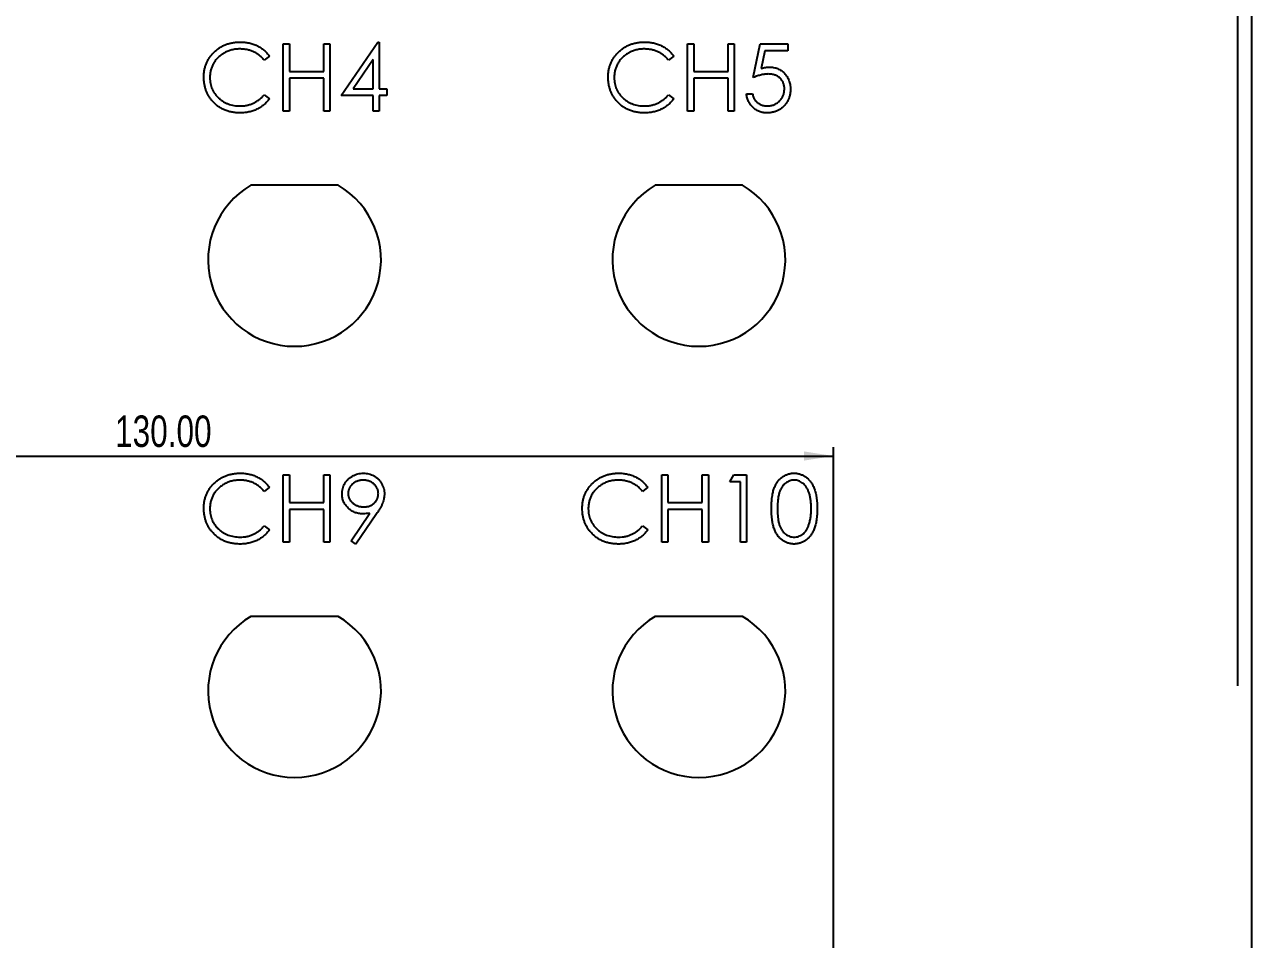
# Model space of a CAD drawing. Header units: millimetres. Extents: x 0 to 836, y 0 to 589.
# Drawn here: x 559.2 to 695.8, y 393.1 to 495 of the extents above; entities that cross this region are included whole.
import ezdxf

# ---------------------------------------------------------------- set-up
doc = ezdxf.new("R2010")
doc.units = ezdxf.units.MM
doc.layers.add('FORMAT', color=7, linetype='Continuous')
doc.styles.add('SLDTEXTSTYLE0', font='TXT', dxfattribs={"width": 0.75})
doc.dimstyles.new('SLDDIMSTYLE0', dxfattribs={"dimtxt": 3.5, "dimasz": 3.302, "dimexe": 0, "dimexo": 0.0625, "dimgap": 0.875, "dimtad": 1, "dimlfac": 0.666667, "dimrnd": 1e-09, "dimzin": 4, "dimdsep": 46, "dimtxsty": 'SLDTEXTSTYLE0', "dimsah": 1, "dimcen": 0.09, "dimadec": 0, "dimazin": 1, "dimtfac": 1, "dimtofl": 0, "dimtmove": 0, "dimatfit": 3, "dimfxl": 1, "dimfrac": 2, "dimtolj": 1, "dimtzin": 12, "dimarcsym": 0})

# ---------------------------------------------------------------- blocks, each defined once
blk = doc.blocks.new('_D_1')
at = {"layer": 'FORMAT'}
for p, q in [((58.29, 421.36), (58.29, 549.74)), ((694.29, 421.36), (694.29, 549.74)), ((58.29, 548.74), (694.29, 548.74))]:
    blk.add_line(p, q, dxfattribs=at)
for points in [[(58.29, 548.74), (61.59, 548.23), (61.59, 549.24)], [(694.29, 548.74), (690.99, 549.24), (690.99, 548.23)]]:
    blk.add_solid(points, dxfattribs=at)
at = {"layer": 'FORMAT', "insert": (369.18, 553.25), "char_height": 3.5, "attachment_point": 1, "style": 'SLDTEXTSTYLE0'}
blk.add_mtext('424.00', dxfattribs=at)
blk = doc.blocks.new('_D_65')
at = {"layer": 'FORMAT'}
for p, q in [((454.29, 467.76), (454.29, 445.93)), ((649.29, 366.26), (649.29, 447.93)), ((454.29, 446.93), (649.29, 446.93))]:
    blk.add_line(p, q, dxfattribs=at)
for points in [[(454.29, 446.93), (457.59, 446.42), (457.59, 447.44)], [(649.29, 446.93), (645.99, 447.44), (645.99, 446.42)]]:
    blk.add_solid(points, dxfattribs=at)
at = {"layer": 'FORMAT', "insert": (569.32, 451.44), "char_height": 3.5, "attachment_point": 1, "style": 'SLDTEXTSTYLE0'}
blk.add_mtext('130.00', dxfattribs=at)
blk = doc.blocks.new('_D_66')
at = {"layer": 'FORMAT'}
for p, q in [((408.26, 468.76), (408.26, 518.26)), ((453.29, 468.76), (407.26, 468.76))]:
    blk.add_line(p, q, dxfattribs=at)
for points in [[(408.26, 518.26), (407.75, 514.96), (408.77, 514.96)], [(408.26, 468.76), (408.77, 472.07), (407.75, 472.07)]]:
    blk.add_solid(points, dxfattribs=at)
at = {"layer": 'FORMAT', "insert": (403.75, 487.69), "char_height": 3.5, "attachment_point": 1, "rotation": 90, "style": 'SLDTEXTSTYLE0'}
blk.add_mtext('33.00', dxfattribs=at)
blk = doc.blocks.new('_D_67')
at = {"layer": 'FORMAT'}
for p, q in [((402.27, 420.76), (402.27, 518.26)), ((453.29, 420.76), (401.27, 420.76))]:
    blk.add_line(p, q, dxfattribs=at)
for points in [[(402.27, 518.26), (401.76, 514.96), (402.78, 514.96)], [(402.27, 420.76), (402.78, 424.07), (401.76, 424.07)]]:
    blk.add_solid(points, dxfattribs=at)
at = {"layer": 'FORMAT', "insert": (397.76, 463.69), "char_height": 3.5, "attachment_point": 1, "rotation": 90, "style": 'SLDTEXTSTYLE0'}
blk.add_mtext('65.00', dxfattribs=at)

msp = doc.modelspace()

# ---------------------------------------------------------------- linework, layer by layer
at = {"color": 7, "linetype": 'Continuous', "lineweight": 25}
for p, q in [((695.79008, 514.51361), (695.79008, 229.51361)), ((594.48239, 487.05438), (598.57644, 493.01592)), ((598.57644, 493.01592), (598.71316, 493.01592)), ((598.71316, 493.01592), (598.71316, 487.82361)), ((588.04008, 492.82361), (588.71316, 492.82361)), ((588.04008, 485.32361), (588.04008, 492.82361)), ((588.71316, 492.82361), (588.71316, 489.74669)), ((592.55932, 492.82361), (593.23239, 492.82361)), ((592.55932, 489.74669), (592.55932, 492.82361)), ((593.23239, 492.82361), (593.23239, 485.32361)), ((633.04008, 492.82361), (633.71316, 492.82361)), ((633.04008, 485.32361), (633.04008, 492.82361)), ((633.71316, 492.82361), (633.71316, 489.74669)), ((637.55932, 492.82361), (638.23239, 492.82361)), ((637.55932, 489.74669), (637.55932, 492.82361)), ((638.23239, 492.82361), (638.23239, 485.32361)), ((640.34778, 489.07361), (641.11701, 492.82361)), ((641.11701, 492.82361), (644.19393, 492.82361)), ((641.64285, 492.05438), (641.2387, 490.08172)), ((644.19393, 492.05438), (641.64285, 492.05438)), ((644.19393, 492.82361), (644.19393, 492.05438)), ((586.50162, 491.44741), (585.91268, 490.99669)), ((598.04008, 491.08082), (595.80451, 487.82361)), ((598.04008, 487.82361), (598.04008, 491.08082)), ((631.50162, 491.44741), (630.91268, 490.99669)), ((588.71316, 489.74669), (592.55932, 489.74669)), ((588.71316, 488.97746), (588.71316, 485.32361)), ((592.55932, 488.97746), (588.71316, 488.97746)), ((592.55932, 485.32361), (592.55932, 488.97746)), ((633.71316, 489.74669), (637.55932, 489.74669)), ((633.71316, 488.97746), (633.71316, 485.32361)), ((637.55932, 488.97746), (633.71316, 488.97746)), ((637.55932, 485.32361), (637.55932, 488.97746)), ((595.80451, 487.82361), (598.04008, 487.82361)), ((598.71316, 487.82361), (599.57855, 487.82361)), ((599.57855, 487.82361), (599.57855, 487.05438)), ((585.91268, 487.15053), (586.50162, 486.70432)), ((598.04008, 487.05438), (594.48239, 487.05438)), ((598.04008, 485.32361), (598.04008, 487.05438)), ((598.71316, 487.05438), (598.71316, 485.32361)), ((599.57855, 487.05438), (598.71316, 487.05438)), ((630.91268, 487.15053), (631.50162, 486.70432)), ((639.57855, 487.24669), (640.25162, 487.24669)), ((588.71316, 485.32361), (588.04008, 485.32361)), ((593.23239, 485.32361), (592.55932, 485.32361)), ((598.71316, 485.32361), (598.04008, 485.32361)), ((633.71316, 485.32361), (633.04008, 485.32361)), ((638.23239, 485.32361), (637.55932, 485.32361)), ((594.14152, 477.07361), (584.43865, 477.07361)), ((639.14152, 477.07361), (629.43865, 477.07361)), ((588.04008, 444.82361), (588.71316, 444.82361)), ((588.04008, 437.32361), (588.04008, 444.82361)), ((588.71316, 444.82361), (588.71316, 441.74669)), ((592.55932, 444.82361), (593.23239, 444.82361)), ((592.55932, 441.74669), (592.55932, 444.82361)), ((593.23239, 444.82361), (593.23239, 437.32361)), ((630.15547, 444.82361), (630.82855, 444.82361)), ((630.15547, 437.32361), (630.15547, 444.82361)), ((630.82855, 444.82361), (630.82855, 441.74669)), ((634.6747, 444.82361), (635.34778, 444.82361)), ((634.6747, 441.74669), (634.6747, 444.82361)), ((635.34778, 444.82361), (635.34778, 437.32361)), ((637.75162, 444.05438), (638.19183, 444.82361)), ((638.90547, 444.05438), (637.75162, 444.05438)), ((638.19183, 444.82361), (639.57855, 444.82361)), ((638.90547, 437.32361), (638.90547, 444.05438)), ((639.57855, 444.82361), (639.57855, 437.32361)), ((586.50162, 443.44741), (585.91268, 442.99669)), ((628.61701, 443.44741), (628.02807, 442.99669)), ((588.71316, 441.74669), (592.55932, 441.74669)), ((630.82855, 441.74669), (634.6747, 441.74669)), ((588.71316, 440.97746), (588.71316, 437.32361)), ((592.55932, 440.97746), (588.71316, 440.97746)), ((592.55932, 437.32361), (592.55932, 440.97746)), ((595.57915, 437.5054), (597.66448, 440.55378)), ((598.4262, 440.50871), (596.11701, 437.1313)), ((630.82855, 440.97746), (630.82855, 437.32361)), ((634.6747, 440.97746), (630.82855, 440.97746)), ((634.6747, 437.32361), (634.6747, 440.97746)), ((585.91268, 439.15053), (586.50162, 438.70432)), ((628.02807, 439.15053), (628.61701, 438.70432)), ((588.71316, 437.32361), (588.04008, 437.32361)), ((593.23239, 437.32361), (592.55932, 437.32361)), ((596.11701, 437.1313), (595.57915, 437.5054)), ((630.82855, 437.32361), (630.15547, 437.32361)), ((635.34778, 437.32361), (634.6747, 437.32361)), ((639.57855, 437.32361), (638.90547, 437.32361)), ((594.14152, 429.07361), (584.43865, 429.07361)), ((639.14152, 429.07361), (629.43865, 429.07361))]:
    msp.add_line(p, q, dxfattribs=at)
for centre in [(589.29008, 468.76361), (634.29008, 468.76361), (589.29008, 420.76361), (634.29008, 420.76361)]:
    msp.add_arc(centre, 9.6225, 120.2766677, 59.7233323, dxfattribs=at)
for points, knots in [([(579.19393, 489.11718), (579.19726, 489.25208), (579.20382, 489.5175), (579.25952, 489.90702), (579.34914, 490.2802), (579.47642, 490.63635), (579.63778, 490.97734), (579.83713, 491.30057), (580.07213, 491.60811), (580.34094, 491.89528), (580.63573, 492.15787), (580.95141, 492.38888), (581.28738, 492.58113), (581.63991, 492.74184), (582.01167, 492.86536), (582.40185, 492.95183), (582.80972, 493.00566), (583.08799, 493.01246), (583.22939, 493.01592)], [0, 0, 0, 0, 0.064557846, 0.127013532, 0.18795481, 0.248013913, 0.307747682, 0.368234515, 0.429469844, 0.492743437, 0.556257769, 0.618216786, 0.679655476, 0.741245546, 0.803415265, 0.866815462, 0.932328312, 1, 1, 1, 1]), ([(583.22939, 493.01592), (583.31556, 493.01488), (583.48613, 493.01284), (583.73846, 492.9929), (583.98412, 492.95965), (584.22329, 492.9144), (584.45712, 492.85825), (584.68384, 492.78509), (584.90476, 492.70144), (585.11851, 492.6051), (585.32404, 492.49696), (585.52131, 492.37821), (585.70873, 492.249), (585.88764, 492.11044), (586.05503, 491.95959), (586.21566, 491.80059), (586.36408, 491.62888), (586.45569, 491.50801), (586.50162, 491.44741)], [0, 0, 0, 0, 0.0685475367, 0.1356829456, 0.2012149895, 0.2656822348, 0.3292668348, 0.3923954278, 0.4550697617, 0.5171268501, 0.5787900353, 0.6397398633, 0.7001915037, 0.7598062426, 0.8196283193, 0.879354791, 0.9395116078, 1, 1, 1, 1]), ([(624.19393, 489.11718), (624.19726, 489.25208), (624.20382, 489.5175), (624.25952, 489.90702), (624.34914, 490.2802), (624.47642, 490.63635), (624.63778, 490.97734), (624.83713, 491.30057), (625.07213, 491.60811), (625.34094, 491.89528), (625.63573, 492.15787), (625.95141, 492.38888), (626.28738, 492.58113), (626.63991, 492.74184), (627.01167, 492.86536), (627.40185, 492.95183), (627.80972, 493.00566), (628.08799, 493.01246), (628.22939, 493.01592)], [0, 0, 0, 0, 0.064557846, 0.127013532, 0.18795481, 0.248013913, 0.307747682, 0.368234515, 0.429469844, 0.492743437, 0.556257769, 0.618216786, 0.679655476, 0.741245546, 0.803415265, 0.866815462, 0.932328312, 1, 1, 1, 1]), ([(628.22939, 493.01592), (628.31556, 493.01488), (628.48613, 493.01284), (628.73846, 492.9929), (628.98412, 492.95965), (629.22329, 492.9144), (629.45712, 492.85825), (629.68384, 492.78509), (629.90476, 492.70144), (630.11851, 492.6051), (630.32404, 492.49696), (630.52131, 492.37821), (630.70873, 492.249), (630.88764, 492.11044), (631.05503, 491.95959), (631.21566, 491.80059), (631.36408, 491.62888), (631.45569, 491.50801), (631.50162, 491.44741)], [0, 0, 0, 0, 0.0685475367, 0.1356829456, 0.2012149895, 0.2656822348, 0.3292668348, 0.3923954278, 0.4550697617, 0.5171268501, 0.5787900353, 0.6397398633, 0.7001915037, 0.7598062426, 0.8196283193, 0.879354791, 0.9395116078, 1, 1, 1, 1]), ([(583.18732, 492.24669), (583.11214, 492.24582), (582.96248, 492.2441), (582.74038, 492.22136), (582.52242, 492.18941), (582.30875, 492.142), (582.09965, 492.08206), (581.89374, 492.01043), (581.694, 491.92181), (581.49767, 491.82387), (581.30958, 491.71324), (581.1316, 491.59257), (580.9644, 491.4632), (580.80783, 491.32467), (580.66175, 491.17758), (580.52721, 491.02037), (580.40467, 490.85354), (580.2917, 490.6793), (580.19053, 490.49815), (580.10583, 490.30941), (580.03081, 490.11633), (579.97146, 489.91672), (579.92448, 489.71199), (579.89206, 489.50158), (579.86959, 489.28594), (579.86787, 489.13977), (579.86701, 489.0661)], [0, 0, 0, 0, 0.043954909, 0.087501875, 0.130462627, 0.172752021, 0.215403067, 0.25764983, 0.300152749, 0.34312149, 0.385925163, 0.427685727, 0.46881795, 0.5094918, 0.549883031, 0.589980023, 0.63040523, 0.670868626, 0.711383944, 0.751627258, 0.791775577, 0.832458919, 0.873319045, 0.914542956, 0.956923558, 1, 1, 1, 1]), ([(585.91268, 490.99669), (585.87067, 491.04676), (585.78721, 491.14622), (585.65294, 491.28589), (585.51301, 491.41675), (585.36747, 491.53941), (585.2137, 491.64959), (585.05542, 491.75302), (584.89, 491.84574), (584.66125, 491.95816), (584.362, 492.07547), (583.9853, 492.17384), (583.59206, 492.23645), (583.32378, 492.24324), (583.18732, 492.24669)], [0, 0, 0, 0, 0.063163259, 0.125474941, 0.18712122, 0.248294346, 0.309294856, 0.369850066, 0.430973376, 0.49245599, 0.616147966, 0.740843698, 0.868182649, 1, 1, 1, 1]), ([(628.18732, 492.24669), (628.11214, 492.24582), (627.96248, 492.2441), (627.74038, 492.22136), (627.52242, 492.18941), (627.30875, 492.142), (627.09965, 492.08206), (626.89374, 492.01043), (626.694, 491.92181), (626.49767, 491.82387), (626.30958, 491.71324), (626.1316, 491.59257), (625.9644, 491.4632), (625.80783, 491.32467), (625.66175, 491.17758), (625.52721, 491.02037), (625.40467, 490.85354), (625.2917, 490.6793), (625.19053, 490.49815), (625.10583, 490.30941), (625.03081, 490.11633), (624.97146, 489.91672), (624.92448, 489.71199), (624.89206, 489.50158), (624.86959, 489.28594), (624.86787, 489.13977), (624.86701, 489.0661)], [0, 0, 0, 0, 0.043954909, 0.087501875, 0.130462627, 0.172752021, 0.215403067, 0.25764983, 0.300152749, 0.34312149, 0.385925163, 0.427685727, 0.46881795, 0.5094918, 0.549883031, 0.589980023, 0.63040523, 0.670868626, 0.711383944, 0.751627258, 0.791775577, 0.832458919, 0.873319045, 0.914542956, 0.956923558, 1, 1, 1, 1]), ([(630.91268, 490.99669), (630.87067, 491.04676), (630.78721, 491.14622), (630.65294, 491.28589), (630.51301, 491.41675), (630.36747, 491.53941), (630.2137, 491.64959), (630.05542, 491.75302), (629.89, 491.84574), (629.66125, 491.95816), (629.362, 492.07547), (628.9853, 492.17384), (628.59206, 492.23645), (628.32378, 492.24324), (628.18732, 492.24669)], [0, 0, 0, 0, 0.063163259, 0.125474941, 0.18712122, 0.248294346, 0.309294856, 0.369850066, 0.430973376, 0.49245599, 0.616147966, 0.740843698, 0.868182649, 1, 1, 1, 1]), ([(641.2387, 490.08172), (641.31811, 490.10364), (641.47194, 490.14611), (641.699, 490.19327), (641.91455, 490.2217), (642.05443, 490.22558), (642.12212, 490.22746)], [0, 0, 0, 0, 0.275068369, 0.53290146, 0.77397346, 1, 1, 1, 1]), ([(642.12212, 490.22746), (642.20587, 490.22564), (642.37054, 490.22208), (642.61148, 490.18785), (642.84148, 490.13398), (643.06006, 490.05872), (643.26762, 489.96249), (643.46225, 489.84227), (643.64687, 489.70185), (643.81818, 489.54039), (643.97359, 489.3627), (644.11023, 489.17165), (644.22629, 488.96909), (644.31963, 488.75309), (644.39417, 488.52603), (644.44378, 488.28554), (644.47682, 488.03386), (644.48051, 487.86178), (644.48239, 487.77403)], [0, 0, 0, 0, 0.065807646, 0.129394274, 0.190894061, 0.251281069, 0.310814964, 0.370370987, 0.430768263, 0.492881251, 0.555103948, 0.616067051, 0.677256033, 0.738259805, 0.800762134, 0.864777582, 0.931045295, 1, 1, 1, 1]), ([(580.14495, 486.4429), (580.06902, 486.5362), (579.91807, 486.72168), (579.72494, 487.02229), (579.55963, 487.33615), (579.42596, 487.66491), (579.32147, 488.00783), (579.24908, 488.36507), (579.20204, 488.73632), (579.19666, 488.98883), (579.19393, 489.11718)], [0, 0, 0, 0, 0.12432851, 0.247156016, 0.368779749, 0.490733862, 0.613613772, 0.738957576, 0.867310575, 1, 1, 1, 1]), ([(579.86701, 489.0661), (579.86971, 488.95524), (579.87502, 488.7376), (579.92227, 488.41881), (579.99406, 488.1134), (580.10167, 487.8233), (580.23435, 487.54493), (580.40201, 487.28299), (580.59619, 487.03352), (580.81963, 486.80243), (581.06479, 486.59133), (581.32782, 486.40544), (581.60807, 486.25048), (581.90245, 486.12153), (582.21322, 486.02241), (582.53982, 485.95263), (582.88155, 485.90711), (583.11506, 485.90275), (583.23389, 485.90053)], [0, 0, 0, 0, 0.064323217, 0.126290104, 0.186726469, 0.246146432, 0.305575643, 0.365429386, 0.426326309, 0.488839906, 0.551724972, 0.613918596, 0.675483766, 0.737333897, 0.800229044, 0.864502298, 0.931040739, 1, 1, 1, 1]), ([(625.14495, 486.4429), (625.06902, 486.5362), (624.91807, 486.72168), (624.72494, 487.02229), (624.55963, 487.33615), (624.42596, 487.66491), (624.32147, 488.00783), (624.24908, 488.36507), (624.20204, 488.73632), (624.19666, 488.98883), (624.19393, 489.11718)], [0, 0, 0, 0, 0.12432851, 0.247156016, 0.368779749, 0.490733862, 0.613613772, 0.738957576, 0.867310575, 1, 1, 1, 1]), ([(624.86701, 489.0661), (624.86971, 488.95524), (624.87502, 488.7376), (624.92227, 488.41881), (624.99406, 488.1134), (625.10167, 487.8233), (625.23435, 487.54493), (625.40201, 487.28299), (625.59619, 487.03352), (625.81963, 486.80243), (626.06479, 486.59133), (626.32782, 486.40544), (626.60807, 486.25048), (626.90245, 486.12153), (627.21322, 486.02241), (627.53982, 485.95263), (627.88155, 485.90711), (628.11506, 485.90275), (628.23389, 485.90053)], [0, 0, 0, 0, 0.064323217, 0.126290104, 0.186726469, 0.246146432, 0.305575643, 0.365429386, 0.426326309, 0.488839906, 0.551724972, 0.613918596, 0.675483766, 0.737333897, 0.800229044, 0.864502298, 0.931040739, 1, 1, 1, 1]), ([(642.00042, 489.45822), (641.94229, 489.45698), (641.82226, 489.45441), (641.63814, 489.4355), (641.44465, 489.40499), (641.24255, 489.36301), (641.03122, 489.30809), (640.81111, 489.24227), (640.58176, 489.16358), (640.42722, 489.10416), (640.34778, 489.07361)], [0, 0, 0, 0, 0.102203037, 0.211023342, 0.325099662, 0.446502097, 0.573787718, 0.70890071, 0.850357871, 1, 1, 1, 1]), ([(643.80932, 487.80258), (643.8079, 487.86274), (643.80514, 487.9805), (643.78258, 488.15278), (643.74333, 488.31579), (643.68885, 488.47033), (643.61968, 488.61652), (643.53515, 488.75452), (643.43368, 488.88253), (643.31777, 489.00058), (643.19078, 489.10953), (643.05055, 489.20241), (642.89999, 489.28055), (642.74093, 489.34798), (642.56957, 489.39641), (642.38932, 489.43277), (642.19823, 489.45381), (642.06758, 489.45672), (642.00042, 489.45822)], [0, 0, 0, 0, 0.065351382, 0.127916032, 0.188360206, 0.247216077, 0.305630129, 0.36376984, 0.422660914, 0.482687294, 0.543300221, 0.604117955, 0.664964891, 0.727413494, 0.791467625, 0.858055443, 0.927036815, 1, 1, 1, 1]), ([(644.48239, 487.77403), (644.48097, 487.71291), (644.47814, 487.5915), (644.46374, 487.41119), (644.43602, 487.2347), (644.3988, 487.062), (644.3505, 486.89342), (644.29202, 486.72848), (644.22046, 486.56821), (644.14196, 486.41108), (644.05358, 486.26066), (643.95548, 486.11998), (643.85184, 485.98694), (643.74032, 485.86297), (643.61989, 485.74888), (643.49201, 485.64399), (643.35769, 485.54653), (643.21485, 485.46046), (643.06669, 485.38125), (642.91106, 485.31627), (642.7515, 485.25818), (642.58572, 485.21187), (642.41409, 485.17559), (642.23633, 485.15094), (642.05337, 485.13299), (641.92935, 485.13187), (641.86671, 485.1313)], [0, 0, 0, 0, 0.044014471, 0.087434124, 0.130118399, 0.172553695, 0.214554756, 0.256298092, 0.298438225, 0.340849003, 0.382715189, 0.423924045, 0.464246243, 0.504073671, 0.543861906, 0.583566725, 0.623094319, 0.663229061, 0.703551259, 0.743937895, 0.784541255, 0.825750111, 0.867757363, 0.910745164, 0.954914447, 1, 1, 1, 1]), ([(641.90577, 485.90053), (641.96997, 485.90229), (642.09637, 485.90575), (642.28239, 485.93241), (642.46199, 485.97346), (642.63339, 486.0349), (642.7996, 486.10956), (642.9564, 486.20538), (643.10833, 486.31565), (643.25068, 486.44199), (643.38105, 486.58121), (643.49624, 486.73009), (643.59219, 486.88891), (643.67305, 487.05493), (643.73445, 487.22995), (643.77825, 487.41317), (643.80397, 487.60503), (643.80751, 487.73589), (643.80932, 487.80258)], [0, 0, 0, 0, 0.064207295, 0.12642469, 0.187680284, 0.248216424, 0.30830506, 0.369660991, 0.431698552, 0.495946892, 0.559758024, 0.622295408, 0.683910635, 0.745092408, 0.806740225, 0.869086618, 0.933290003, 1, 1, 1, 1]), ([(583.2384, 485.1313), (583.15774, 485.13186), (582.99823, 485.13297), (582.76273, 485.15096), (582.53347, 485.17549), (582.3111, 485.21243), (582.0944, 485.25603), (581.88534, 485.31447), (581.68186, 485.37993), (581.48479, 485.45687), (581.29395, 485.54369), (581.10995, 485.64181), (580.93289, 485.75042), (580.76102, 485.86711), (580.59689, 485.99563), (580.43906, 486.1342), (580.28665, 486.28236), (580.19236, 486.38919), (580.14495, 486.4429)], [0, 0, 0, 0, 0.069662801, 0.137749562, 0.203916744, 0.268779862, 0.332413706, 0.39475354, 0.456180032, 0.516995649, 0.577395938, 0.637198344, 0.696999184, 0.756756194, 0.816553905, 0.876947997, 0.938131788, 1, 1, 1, 1]), ([(583.23389, 485.90053), (583.36483, 485.90415), (583.62254, 485.91127), (584.00047, 485.97162), (584.36226, 486.06945), (584.70793, 486.20638), (585.03651, 486.38437), (585.3485, 486.60016), (585.64417, 486.85577), (585.82197, 487.05095), (585.91268, 487.15053)], [0, 0, 0, 0, 0.12851519, 0.252948636, 0.374754734, 0.495939754, 0.617180641, 0.740909469, 0.867811148, 1, 1, 1, 1]), ([(586.50162, 486.70432), (586.45423, 486.64316), (586.35966, 486.52115), (586.20654, 486.34914), (586.04523, 486.18734), (585.87454, 486.03707), (585.69643, 485.89531), (585.5077, 485.76609), (585.31084, 485.64761), (585.10651, 485.53913), (584.89493, 485.44288), (584.67635, 485.36047), (584.45171, 485.28949), (584.22101, 485.2311), (583.98376, 485.18551), (583.74082, 485.15504), (583.49167, 485.13417), (583.32358, 485.13227), (583.2384, 485.1313)], [0, 0, 0, 0, 0.061674239, 0.123053062, 0.183475001, 0.243726501, 0.304278917, 0.364862921, 0.425946204, 0.48739123, 0.549220384, 0.611143589, 0.67352853, 0.736961457, 0.800785283, 0.866012596, 0.932100748, 1, 1, 1, 1]), ([(628.2384, 485.1313), (628.15774, 485.13186), (627.99823, 485.13297), (627.76273, 485.15096), (627.53347, 485.17549), (627.3111, 485.21243), (627.0944, 485.25603), (626.88534, 485.31447), (626.68186, 485.37993), (626.48479, 485.45687), (626.29395, 485.54369), (626.10995, 485.64181), (625.93289, 485.75042), (625.76102, 485.86711), (625.59689, 485.99563), (625.43906, 486.1342), (625.28665, 486.28236), (625.19236, 486.38919), (625.14495, 486.4429)], [0, 0, 0, 0, 0.069662801, 0.137749562, 0.203916744, 0.268779862, 0.332413706, 0.39475354, 0.456180032, 0.516995649, 0.577395938, 0.637198344, 0.696999184, 0.756756194, 0.816553905, 0.876947997, 0.938131788, 1, 1, 1, 1]), ([(628.23389, 485.90053), (628.36483, 485.90415), (628.62254, 485.91127), (629.00047, 485.97162), (629.36226, 486.06945), (629.70793, 486.20638), (630.03651, 486.38437), (630.3485, 486.60016), (630.64417, 486.85577), (630.82197, 487.05095), (630.91268, 487.15053)], [0, 0, 0, 0, 0.12851519, 0.252948636, 0.374754734, 0.495939754, 0.617180641, 0.740909469, 0.867811148, 1, 1, 1, 1]), ([(631.50162, 486.70432), (631.45423, 486.64316), (631.35966, 486.52115), (631.20654, 486.34914), (631.04523, 486.18734), (630.87454, 486.03707), (630.69643, 485.89531), (630.5077, 485.76609), (630.31084, 485.64761), (630.10651, 485.53913), (629.89493, 485.44288), (629.67635, 485.36047), (629.45171, 485.28949), (629.22101, 485.2311), (628.98376, 485.18551), (628.74082, 485.15504), (628.49167, 485.13417), (628.32358, 485.13227), (628.2384, 485.1313)], [0, 0, 0, 0, 0.061674239, 0.123053062, 0.183475001, 0.243726501, 0.304278917, 0.364862921, 0.425946204, 0.48739123, 0.549220384, 0.611143589, 0.67352853, 0.736961457, 0.800785283, 0.866012596, 0.932100748, 1, 1, 1, 1]), ([(641.86671, 485.1313), (641.79198, 485.13278), (641.64495, 485.13569), (641.42955, 485.16616), (641.22231, 485.2098), (641.02488, 485.27545), (640.83552, 485.35771), (640.65675, 485.46167), (640.48403, 485.57948), (640.32436, 485.71851), (640.17617, 485.87047), (640.04351, 486.03538), (639.92537, 486.21052), (639.82363, 486.39673), (639.73685, 486.59353), (639.66867, 486.80165), (639.61365, 487.02), (639.59037, 487.17033), (639.57855, 487.24669)], [0, 0, 0, 0, 0.065421144, 0.128708372, 0.190236142, 0.250724402, 0.310637179, 0.370766408, 0.431614744, 0.493522974, 0.555883455, 0.617342367, 0.678668039, 0.74071136, 0.802985363, 0.86680258, 0.932347171, 1, 1, 1, 1]), ([(640.25162, 487.24669), (640.26818, 487.17517), (640.30002, 487.0377), (640.36989, 486.84456), (640.45531, 486.67245), (640.55689, 486.51908), (640.67807, 486.38535), (640.81635, 486.26617), (640.97138, 486.15865), (641.14365, 486.06903), (641.32539, 485.9926), (641.51561, 485.9417), (641.70912, 485.90591), (641.84, 485.90233), (641.90577, 485.90053)], [0, 0, 0, 0, 0.094687252, 0.181994156, 0.264376949, 0.342179862, 0.418617611, 0.496509075, 0.577369092, 0.661510592, 0.746732551, 0.831257984, 0.915205616, 1, 1, 1, 1]), ([(579.19393, 441.11718), (579.19726, 441.25208), (579.20382, 441.5175), (579.25952, 441.90702), (579.34914, 442.2802), (579.47642, 442.63635), (579.63778, 442.97734), (579.83713, 443.30057), (580.07213, 443.60811), (580.34094, 443.89528), (580.63573, 444.15787), (580.95141, 444.38888), (581.28738, 444.58113), (581.63991, 444.74184), (582.01167, 444.86536), (582.40185, 444.95183), (582.80972, 445.00566), (583.08799, 445.01246), (583.22939, 445.01592)], [0, 0, 0, 0, 0.064557846, 0.127013532, 0.18795481, 0.248013913, 0.307747682, 0.368234515, 0.429469844, 0.492743437, 0.556257769, 0.618216786, 0.679655476, 0.741245546, 0.803415265, 0.866815462, 0.932328312, 1, 1, 1, 1]), ([(583.18732, 444.24669), (583.11214, 444.24582), (582.96248, 444.2441), (582.74038, 444.22136), (582.52242, 444.18941), (582.30875, 444.142), (582.09965, 444.08206), (581.89374, 444.01043), (581.694, 443.92181), (581.49767, 443.82387), (581.30958, 443.71324), (581.1316, 443.59257), (580.9644, 443.4632), (580.80783, 443.32467), (580.66175, 443.17758), (580.52721, 443.02037), (580.40467, 442.85354), (580.2917, 442.6793), (580.19053, 442.49815), (580.10583, 442.30941), (580.03081, 442.11633), (579.97146, 441.91672), (579.92448, 441.71199), (579.89206, 441.50158), (579.86959, 441.28594), (579.86787, 441.13977), (579.86701, 441.0661)], [0, 0, 0, 0, 0.043954909, 0.087501875, 0.130462627, 0.172752021, 0.215403067, 0.25764983, 0.300152749, 0.34312149, 0.385925163, 0.427685727, 0.46881795, 0.5094918, 0.549883031, 0.589980023, 0.63040523, 0.670868626, 0.711383944, 0.751627258, 0.791775577, 0.832458919, 0.873319045, 0.914542956, 0.956923558, 1, 1, 1, 1]), ([(585.91268, 442.99669), (585.87067, 443.04676), (585.78721, 443.14622), (585.65294, 443.28589), (585.51301, 443.41675), (585.36747, 443.53941), (585.2137, 443.64959), (585.05542, 443.75302), (584.89, 443.84574), (584.66125, 443.95816), (584.362, 444.07547), (583.9853, 444.17384), (583.59206, 444.23645), (583.32378, 444.24324), (583.18732, 444.24669)], [0, 0, 0, 0, 0.063163259, 0.125474941, 0.18712122, 0.248294346, 0.309294856, 0.369850066, 0.430973376, 0.49245599, 0.616147966, 0.740843698, 0.868182649, 1, 1, 1, 1]), ([(583.22939, 445.01592), (583.31556, 445.01488), (583.48613, 445.01284), (583.73846, 444.9929), (583.98412, 444.95965), (584.22329, 444.9144), (584.45712, 444.85825), (584.68384, 444.78509), (584.90476, 444.70144), (585.11851, 444.6051), (585.32404, 444.49696), (585.52131, 444.37821), (585.70873, 444.249), (585.88764, 444.11044), (586.05503, 443.95959), (586.21566, 443.80059), (586.36408, 443.62888), (586.45569, 443.50801), (586.50162, 443.44741)], [0, 0, 0, 0, 0.068547537, 0.135682946, 0.20121499, 0.265682235, 0.329266835, 0.392395428, 0.455069762, 0.51712685, 0.578790035, 0.639739863, 0.700191504, 0.759806243, 0.819628319, 0.879354791, 0.939511608, 1, 1, 1, 1]), ([(594.57855, 442.71874), (594.58226, 442.82367), (594.58956, 443.02964), (594.64827, 443.33057), (594.74483, 443.61511), (594.87946, 443.88252), (595.04903, 444.12894), (595.25284, 444.35096), (595.48963, 444.54541), (595.75402, 444.71256), (596.03978, 444.847), (596.33907, 444.94608), (596.6496, 445.00436), (596.85996, 445.01205), (596.96587, 445.01592)], [0, 0, 0, 0, 0.085249051, 0.167326594, 0.248175325, 0.328829078, 0.409908097, 0.490584451, 0.572993487, 0.658264892, 0.744221577, 0.829060407, 0.913938298, 1, 1, 1, 1]), ([(596.93131, 444.24669), (596.87417, 444.24502), (596.76207, 444.24176), (596.59693, 444.22257), (596.43866, 444.18755), (596.28621, 444.13948), (596.13988, 444.07753), (595.9998, 444.00249), (595.86678, 443.91297), (595.74211, 443.81141), (595.62619, 443.70193), (595.52735, 443.58242), (595.4425, 443.45889), (595.37206, 443.32985), (595.31848, 443.19445), (595.27857, 443.05367), (595.25589, 442.90678), (595.25306, 442.80696), (595.25162, 442.7563)], [0, 0, 0, 0, 0.0687118407, 0.1348120656, 0.1995375926, 0.2633349351, 0.3267474806, 0.3903284831, 0.4541258256, 0.5192033217, 0.5835101453, 0.6454971828, 0.7052898423, 0.7634875796, 0.8218564001, 0.8800042732, 0.9391077099, 1, 1, 1, 1]), ([(598.61701, 442.7563), (598.61557, 442.80696), (598.61274, 442.90678), (598.59006, 443.05367), (598.55015, 443.19445), (598.4966, 443.32987), (598.42605, 443.45883), (598.3414, 443.58294), (598.24083, 443.70142), (598.12511, 443.81149), (598.00032, 443.91295), (597.86734, 444.00249), (597.72725, 444.07753), (597.58091, 444.13946), (597.42802, 444.18779), (597.26867, 444.22254), (597.10205, 444.24176), (596.98895, 444.24502), (596.93131, 444.24669)], [0, 0, 0, 0, 0.060760097, 0.119735224, 0.177756862, 0.235998968, 0.294070362, 0.353733216, 0.41597262, 0.480139837, 0.545076055, 0.608734897, 0.67217787, 0.735452751, 0.799111594, 0.864283666, 0.930837051, 1, 1, 1, 1]), ([(596.96587, 445.01592), (597.06977, 445.012), (597.27507, 445.00425), (597.57698, 444.94749), (597.86614, 444.85184), (598.14095, 444.71966), (598.39539, 444.55398), (598.6242, 444.35654), (598.82214, 444.12725), (598.98891, 443.87163), (599.12277, 443.59699), (599.21936, 443.31031), (599.27881, 443.01365), (599.2863, 442.81266), (599.29008, 442.71123)], [0, 0, 0, 0, 0.085532108, 0.169003383, 0.251943249, 0.33568201, 0.419408586, 0.501264898, 0.583702942, 0.668000359, 0.75191866, 0.834597711, 0.916525669, 1, 1, 1, 1]), ([(621.30932, 441.11718), (621.31265, 441.25208), (621.3192, 441.5175), (621.37491, 441.90702), (621.46452, 442.2802), (621.5918, 442.63635), (621.75317, 442.97734), (621.95251, 443.30057), (622.18751, 443.60811), (622.45633, 443.89528), (622.75112, 444.15787), (623.0668, 444.38888), (623.40276, 444.58113), (623.7553, 444.74184), (624.12705, 444.86536), (624.51723, 444.95183), (624.9251, 445.00566), (625.20338, 445.01246), (625.34477, 445.01592)], [0, 0, 0, 0, 0.064557846, 0.127013532, 0.18795481, 0.248013913, 0.307747682, 0.368234515, 0.429469844, 0.492743437, 0.556257769, 0.618216786, 0.679655476, 0.741245546, 0.803415265, 0.866815462, 0.932328312, 1, 1, 1, 1]), ([(625.3027, 444.24669), (625.22753, 444.24582), (625.07787, 444.2441), (624.85576, 444.22136), (624.63781, 444.18941), (624.42414, 444.142), (624.21503, 444.08206), (624.00912, 444.01043), (623.80938, 443.92181), (623.61306, 443.82387), (623.42496, 443.71324), (623.24699, 443.59257), (623.07978, 443.4632), (622.92322, 443.32467), (622.77714, 443.17758), (622.64259, 443.02037), (622.52005, 442.85354), (622.40709, 442.6793), (622.30592, 442.49815), (622.22121, 442.30941), (622.1462, 442.11633), (622.08684, 441.91672), (622.03986, 441.71199), (622.00745, 441.50158), (621.98497, 441.28594), (621.98326, 441.13977), (621.98239, 441.0661)], [0, 0, 0, 0, 0.043954909, 0.087501875, 0.130462627, 0.172752021, 0.215403067, 0.25764983, 0.300152749, 0.34312149, 0.385925163, 0.427685727, 0.46881795, 0.5094918, 0.549883031, 0.589980023, 0.63040523, 0.670868626, 0.711383944, 0.751627258, 0.791775577, 0.832458919, 0.873319045, 0.914542956, 0.956923558, 1, 1, 1, 1]), ([(628.02807, 442.99669), (627.98605, 443.04676), (627.90259, 443.14622), (627.76832, 443.28589), (627.62839, 443.41675), (627.48285, 443.53941), (627.32908, 443.64959), (627.17081, 443.75302), (627.00538, 443.84574), (626.77663, 443.95816), (626.47738, 444.07547), (626.10068, 444.17384), (625.70744, 444.23645), (625.43916, 444.24324), (625.3027, 444.24669)], [0, 0, 0, 0, 0.063163259, 0.125474941, 0.18712122, 0.248294346, 0.309294856, 0.369850066, 0.430973376, 0.49245599, 0.616147966, 0.740843698, 0.868182649, 1, 1, 1, 1]), ([(625.34477, 445.01592), (625.43095, 445.01488), (625.60152, 445.01284), (625.85385, 444.9929), (626.09951, 444.95965), (626.33867, 444.9144), (626.57251, 444.85825), (626.79922, 444.78509), (627.02015, 444.70144), (627.23389, 444.6051), (627.43943, 444.49696), (627.63669, 444.37821), (627.82412, 444.249), (628.00302, 444.11044), (628.17041, 443.95959), (628.33104, 443.80059), (628.47946, 443.62888), (628.57107, 443.50801), (628.61701, 443.44741)], [0, 0, 0, 0, 0.068547537, 0.135682946, 0.20121499, 0.265682235, 0.329266835, 0.392395428, 0.455069762, 0.51712685, 0.578790035, 0.639739863, 0.700191504, 0.759806243, 0.819628319, 0.879354791, 0.939511608, 1, 1, 1, 1]), ([(642.36701, 441.0706), (642.36771, 441.19081), (642.36908, 441.42432), (642.38427, 441.76457), (642.4095, 442.08377), (642.44408, 442.38194), (642.48616, 442.65914), (642.54234, 442.91464), (642.60622, 443.14963), (642.68026, 443.36486), (642.76381, 443.56324), (642.85474, 443.74844), (642.95666, 443.92017), (643.06375, 444.08118), (643.18035, 444.22883), (643.30314, 444.36521), (643.4369, 444.48716), (643.57709, 444.59826), (643.72498, 444.69565), (643.87636, 444.78144), (644.03226, 444.85472), (644.19312, 444.91234), (644.35748, 444.95994), (644.52592, 444.99249), (644.69873, 445.01297), (644.81537, 445.01492), (644.87452, 445.01592)], [0, 0, 0, 0, 0.068594622, 0.133246042, 0.194312586, 0.251279223, 0.304513439, 0.354234907, 0.400480589, 0.443410755, 0.484014869, 0.523252301, 0.561042373, 0.597900239, 0.633518489, 0.668314351, 0.702495671, 0.736685354, 0.770293169, 0.803437255, 0.835912952, 0.868460246, 0.900846538, 0.933466525, 0.966257575, 1, 1, 1, 1]), ([(644.89706, 444.24669), (644.8141, 444.24233), (644.64805, 444.23362), (644.4028, 444.17213), (644.16772, 444.06496), (643.98077, 443.94721), (643.8375, 443.83505), (643.7366, 443.7378), (643.64201, 443.63141), (643.55486, 443.51484), (643.47324, 443.38955), (643.39828, 443.25458), (643.33074, 443.10923), (643.26842, 442.95362), (643.21362, 442.78309), (643.16842, 442.59501), (643.12666, 442.38831), (643.0971, 442.16177), (643.07082, 441.91688), (643.05393, 441.65271), (643.04079, 441.36971), (643.04033, 441.17429), (643.04008, 441.07361)], [0, 0, 0, 0, 0.060386619, 0.120883249, 0.182754619, 0.24781103, 0.2812991, 0.315087624, 0.349702396, 0.384856581, 0.420966197, 0.458511188, 0.497174722, 0.537602048, 0.580503018, 0.62746754, 0.67838821, 0.733983221, 0.793746705, 0.857713672, 0.926697864, 1, 1, 1, 1]), ([(644.87452, 445.01592), (644.93417, 445.01487), (645.05279, 445.01279), (645.22816, 444.99281), (645.39948, 444.95966), (645.56602, 444.91269), (645.72914, 444.85441), (645.88758, 444.78137), (646.04231, 444.69634), (646.19087, 444.59643), (646.3349, 444.48504), (646.47086, 444.35912), (646.59877, 444.21994), (646.72021, 444.069), (646.83176, 443.90339), (646.93799, 443.72599), (647.03307, 443.53371), (647.12465, 443.32975), (647.20369, 443.10847), (647.27497, 442.87112), (647.33257, 442.61489), (647.38055, 442.34113), (647.41772, 442.04883), (647.44479, 441.73861), (647.45909, 441.41028), (647.46178, 441.1858), (647.46316, 441.0706)], [0, 0, 0, 0, 0.033788116, 0.067193932, 0.099862411, 0.132566612, 0.165151173, 0.197913187, 0.231319004, 0.265083278, 0.299255309, 0.334398567, 0.369942824, 0.406283561, 0.44406382, 0.482997707, 0.523354447, 0.56553659, 0.609612924, 0.656390811, 0.705885495, 0.7583245, 0.813831783, 0.872794559, 0.93472223, 1, 1, 1, 1]), ([(646.79008, 441.07361), (646.78891, 441.16375), (646.7866, 441.3401), (646.77778, 441.59835), (646.75502, 441.84364), (646.72973, 442.07702), (646.69245, 442.2972), (646.65226, 442.50602), (646.59826, 442.7009), (646.54057, 442.88488), (646.47455, 443.05588), (646.40187, 443.2147), (646.32425, 443.36209), (646.23995, 443.49767), (646.14996, 443.62202), (646.05191, 443.73267), (645.94968, 443.83303), (645.8065, 443.94759), (645.61906, 444.06441), (645.38582, 444.1719), (645.1431, 444.23364), (644.97901, 444.24234), (644.89706, 444.24669)], [0, 0, 0, 0, 0.065681198, 0.1284864642, 0.1881751303, 0.2451061307, 0.2994484245, 0.350822936, 0.3999416805, 0.4466717436, 0.4912545334, 0.5333763443, 0.573852755, 0.6125263117, 0.6495971364, 0.6855320416, 0.7201057861, 0.753837663, 0.818925416, 0.8804934617, 0.9403113338, 1, 1, 1, 1]), ([(596.87572, 440.49669), (596.79699, 440.4987), (596.64244, 440.50266), (596.41523, 440.53404), (596.19691, 440.58236), (595.98804, 440.65446), (595.78786, 440.74407), (595.59679, 440.8552), (595.41509, 440.98592), (595.24472, 441.13557), (595.08977, 441.29988), (594.95172, 441.47378), (594.83698, 441.6593), (594.74168, 441.85265), (594.6694, 442.05661), (594.61676, 442.26886), (594.58436, 442.49088), (594.5805, 442.64201), (594.57855, 442.71874)], [0, 0, 0, 0, 0.066294913, 0.130131116, 0.192862225, 0.254360004, 0.315909846, 0.377338139, 0.440205263, 0.504175132, 0.568033632, 0.630227722, 0.690861477, 0.751421818, 0.811465737, 0.872750467, 0.935390735, 1, 1, 1, 1]), ([(595.25162, 442.7563), (595.25292, 442.70563), (595.25548, 442.60569), (595.28018, 442.45884), (595.32149, 442.31808), (595.37682, 442.18204), (595.44968, 442.05203), (595.53909, 441.92867), (595.64389, 441.81056), (595.76267, 441.69955), (595.89268, 441.59765), (596.03153, 441.50866), (596.17683, 441.4335), (596.32911, 441.3732), (596.48722, 441.32474), (596.6526, 441.29009), (596.82469, 441.2709), (596.94128, 441.2676), (597.00042, 441.26592)], [0, 0, 0, 0, 0.059539585, 0.11742296, 0.174440441, 0.231733891, 0.289721977, 0.349200396, 0.410515532, 0.475080279, 0.540094475, 0.604444096, 0.668696674, 0.732110201, 0.796739347, 0.86290573, 0.930461639, 1, 1, 1, 1]), ([(597.00042, 441.26592), (597.06007, 441.26755), (597.17617, 441.27072), (597.34627, 441.29002), (597.50682, 441.32425), (597.65826, 441.37337), (597.8021, 441.43263), (597.93606, 441.50809), (598.06026, 441.59812), (598.17552, 441.69929), (598.27787, 441.81168), (598.36903, 441.92932), (598.44652, 442.05271), (598.50773, 442.18341), (598.55805, 442.31823), (598.59281, 442.45935), (598.61206, 442.60603), (598.61534, 442.70567), (598.61701, 442.7563)], [0, 0, 0, 0, 0.072712997, 0.141547485, 0.208362523, 0.272461584, 0.335389961, 0.397711299, 0.459383375, 0.522098174, 0.584314767, 0.644391935, 0.703345013, 0.761508875, 0.820030475, 0.878517037, 0.938264501, 1, 1, 1, 1]), ([(599.29008, 442.71123), (599.28756, 442.63249), (599.28244, 442.4728), (599.24657, 442.23016), (599.18567, 441.98276), (599.11656, 441.77336), (599.04985, 441.60041), (598.98706, 441.4638), (598.91739, 441.32001), (598.83614, 441.17056), (598.74879, 441.01352), (598.65009, 440.85049), (598.5423, 440.68123), (598.46552, 440.56713), (598.4262, 440.50871)], [0, 0, 0, 0, 0.098319974, 0.1994174736, 0.3056025976, 0.4161623564, 0.4745823813, 0.5370064812, 0.6038573606, 0.6740896077, 0.7494169868, 0.8282534809, 0.9120541596, 1, 1, 1, 1]), ([(580.14495, 438.4429), (580.06902, 438.5362), (579.91807, 438.72168), (579.72494, 439.02229), (579.55963, 439.33615), (579.42596, 439.66491), (579.32147, 440.00783), (579.24908, 440.36507), (579.20204, 440.73632), (579.19666, 440.98883), (579.19393, 441.11718)], [0, 0, 0, 0, 0.12432851, 0.247156016, 0.368779749, 0.490733862, 0.613613772, 0.738957576, 0.867310575, 1, 1, 1, 1]), ([(579.86701, 441.0661), (579.86971, 440.95524), (579.87502, 440.7376), (579.92227, 440.41881), (579.99406, 440.1134), (580.10167, 439.8233), (580.23435, 439.54493), (580.40201, 439.28299), (580.59619, 439.03352), (580.81963, 438.80243), (581.06479, 438.59133), (581.32782, 438.40544), (581.60807, 438.25048), (581.90245, 438.12153), (582.21322, 438.02241), (582.53982, 437.95263), (582.88155, 437.90711), (583.11506, 437.90275), (583.23389, 437.90053)], [0, 0, 0, 0, 0.064323217, 0.126290104, 0.186726469, 0.246146432, 0.305575643, 0.365429386, 0.426326309, 0.488839906, 0.551724972, 0.613918596, 0.675483766, 0.737333897, 0.800229044, 0.864502298, 0.931040739, 1, 1, 1, 1]), ([(622.26034, 438.4429), (622.1844, 438.5362), (622.03345, 438.72168), (621.84033, 439.02229), (621.67501, 439.33615), (621.54135, 439.66491), (621.43686, 440.00783), (621.36447, 440.36507), (621.31743, 440.73632), (621.31205, 440.98883), (621.30932, 441.11718)], [0, 0, 0, 0, 0.12432851, 0.247156016, 0.368779749, 0.490733862, 0.613613772, 0.738957576, 0.867310575, 1, 1, 1, 1]), ([(621.98239, 441.0661), (621.9851, 440.95524), (621.9904, 440.7376), (622.03765, 440.41881), (622.10945, 440.1134), (622.21705, 439.8233), (622.34974, 439.54493), (622.51739, 439.28299), (622.71157, 439.03352), (622.93502, 438.80243), (623.18017, 438.59133), (623.4432, 438.40544), (623.72346, 438.25048), (624.01784, 438.12153), (624.32861, 438.02241), (624.65521, 437.95263), (624.99693, 437.90711), (625.23044, 437.90275), (625.34928, 437.90053)], [0, 0, 0, 0, 0.064323217, 0.126290104, 0.186726469, 0.246146432, 0.305575643, 0.365429386, 0.426326309, 0.488839906, 0.551724972, 0.613918596, 0.675483766, 0.737333897, 0.800229044, 0.864502298, 0.931040739, 1, 1, 1, 1]), ([(644.87452, 437.1313), (644.81537, 437.1323), (644.69873, 437.13427), (644.52591, 437.15466), (644.35816, 437.18743), (644.19466, 437.23333), (644.03457, 437.2895), (643.88008, 437.36269), (643.72947, 437.44698), (643.58313, 437.54297), (643.44382, 437.65294), (643.31075, 437.77458), (643.18726, 437.91091), (643.07233, 438.0598), (642.9631, 438.21985), (642.86263, 438.39327), (642.76969, 438.57936), (642.68474, 438.77933), (642.60942, 438.99609), (642.54289, 439.23212), (642.49036, 439.48951), (642.4454, 439.76619), (642.40913, 440.06335), (642.38437, 440.38115), (642.36907, 440.71939), (642.36771, 440.9514), (642.36701, 441.0706)], [0, 0, 0, 0, 0.033787146, 0.066621658, 0.099284878, 0.131361165, 0.163585188, 0.196103927, 0.228902254, 0.262158056, 0.295991222, 0.330217846, 0.365059826, 0.400950737, 0.437620382, 0.475707529, 0.515380692, 0.556413541, 0.59976483, 0.646424156, 0.696431445, 0.749781518, 0.806573307, 0.867435532, 0.931886753, 1, 1, 1, 1]), ([(643.04008, 441.07361), (643.04034, 440.97343), (643.04084, 440.77901), (643.05381, 440.49649), (643.07149, 440.23298), (643.0943, 439.98815), (643.12816, 439.76283), (643.1661, 439.55547), (643.21228, 439.36716), (643.26691, 439.19662), (643.32914, 439.04094), (643.39708, 438.89608), (643.47006, 438.76032), (643.55175, 438.6349), (643.64071, 438.51938), (643.73494, 438.41174), (643.83795, 438.31575), (643.98046, 438.20062), (644.16859, 438.08165), (644.40564, 437.97805), (644.64921, 437.91294), (644.81454, 437.90466), (644.89706, 437.90053)], [0, 0, 0, 0, 0.072951066, 0.141583694, 0.20592646, 0.265301357, 0.320597233, 0.371816503, 0.41878977, 0.461698729, 0.502133582, 0.540804315, 0.578180525, 0.614296865, 0.649678243, 0.68429946, 0.718358953, 0.752080865, 0.817652439, 0.879722076, 0.93996556, 1, 1, 1, 1]), ([(647.46316, 441.0706), (647.46177, 440.95591), (647.45904, 440.73243), (647.44495, 440.40558), (647.41718, 440.09701), (647.38244, 439.80599), (647.33433, 439.53373), (647.27518, 439.27927), (647.2095, 439.04154), (647.12843, 438.82246), (647.03969, 438.61899), (646.94314, 438.42899), (646.83971, 438.25078), (646.72702, 438.08578), (646.6069, 437.93283), (646.47679, 437.79462), (646.34036, 437.66782), (646.1959, 437.555), (646.04502, 437.45624), (645.89082, 437.36793), (645.73057, 437.29672), (645.5679, 437.23557), (645.40048, 437.18885), (645.22853, 437.15655), (645.0529, 437.1339), (644.93419, 437.13217), (644.87452, 437.1313)], [0, 0, 0, 0, 0.06506329, 0.126773166, 0.185515763, 0.240764679, 0.292979796, 0.342250373, 0.388919286, 0.432775664, 0.474628433, 0.514774691, 0.553605893, 0.591426406, 0.62802812, 0.663803634, 0.698984336, 0.733591489, 0.767628469, 0.801208348, 0.83426384, 0.866980695, 0.899719742, 0.932701912, 0.966175883, 1, 1, 1, 1]), ([(646.50613, 439.18809), (646.52874, 439.25501), (646.57465, 439.39089), (646.63382, 439.60167), (646.68042, 439.82282), (646.72234, 440.05302), (646.75095, 440.29396), (646.77398, 440.5449), (646.78755, 440.80603), (646.78923, 440.98345), (646.79008, 441.07361)], [0, 0, 0, 0, 0.110588339, 0.224541754, 0.342503494, 0.464324098, 0.590756033, 0.722227475, 0.858842836, 1, 1, 1, 1]), ([(597.66448, 440.55378), (597.53143, 440.53751), (597.26945, 440.50547), (597.00558, 440.49958), (596.87572, 440.49669)], [0, 0, 0, 0, 0.507857636, 1, 1, 1, 1]), ([(583.2384, 437.1313), (583.15774, 437.13186), (582.99823, 437.13297), (582.76273, 437.15096), (582.53347, 437.17549), (582.3111, 437.21243), (582.0944, 437.25603), (581.88534, 437.31447), (581.68186, 437.37993), (581.48479, 437.45687), (581.29395, 437.54369), (581.10995, 437.64181), (580.93289, 437.75042), (580.76102, 437.86711), (580.59689, 437.99563), (580.43906, 438.1342), (580.28665, 438.28236), (580.19236, 438.38919), (580.14495, 438.4429)], [0, 0, 0, 0, 0.069662801, 0.137749562, 0.203916744, 0.268779862, 0.332413706, 0.39475354, 0.456180032, 0.516995649, 0.577395938, 0.637198344, 0.696999184, 0.756756194, 0.816553905, 0.876947997, 0.938131788, 1, 1, 1, 1]), ([(583.23389, 437.90053), (583.36483, 437.90415), (583.62254, 437.91127), (584.00047, 437.97162), (584.36226, 438.06945), (584.70793, 438.20638), (585.03651, 438.38437), (585.3485, 438.60016), (585.64417, 438.85577), (585.82197, 439.05095), (585.91268, 439.15053)], [0, 0, 0, 0, 0.12851519, 0.252948636, 0.374754734, 0.495939754, 0.617180641, 0.740909469, 0.867811148, 1, 1, 1, 1]), ([(586.50162, 438.70432), (586.45423, 438.64316), (586.35966, 438.52115), (586.20654, 438.34914), (586.04523, 438.18734), (585.87454, 438.03707), (585.69643, 437.89531), (585.5077, 437.76609), (585.31084, 437.64761), (585.10651, 437.53913), (584.89493, 437.44288), (584.67635, 437.36047), (584.45171, 437.28949), (584.22101, 437.2311), (583.98376, 437.18551), (583.74082, 437.15504), (583.49167, 437.13417), (583.32358, 437.13227), (583.2384, 437.1313)], [0, 0, 0, 0, 0.061674239, 0.123053062, 0.183475001, 0.243726501, 0.304278917, 0.364862921, 0.425946204, 0.48739123, 0.549220384, 0.611143589, 0.67352853, 0.736961457, 0.800785283, 0.866012596, 0.932100748, 1, 1, 1, 1]), ([(625.35379, 437.1313), (625.27312, 437.13186), (625.11362, 437.13297), (624.87812, 437.15096), (624.64886, 437.17549), (624.42648, 437.21243), (624.20978, 437.25603), (624.00072, 437.31447), (623.79725, 437.37993), (623.60017, 437.45687), (623.40933, 437.54369), (623.22534, 437.64181), (623.04828, 437.75042), (622.87641, 437.86711), (622.71227, 437.99563), (622.55444, 438.1342), (622.40204, 438.28236), (622.30774, 438.38919), (622.26034, 438.4429)], [0, 0, 0, 0, 0.069662801, 0.137749562, 0.203916744, 0.268779862, 0.332413706, 0.39475354, 0.456180032, 0.516995649, 0.577395938, 0.637198344, 0.696999184, 0.756756194, 0.816553905, 0.876947997, 0.938131788, 1, 1, 1, 1]), ([(625.34928, 437.90053), (625.48021, 437.90415), (625.73792, 437.91127), (626.11585, 437.97162), (626.47765, 438.06945), (626.82332, 438.20638), (627.15189, 438.38437), (627.46388, 438.60016), (627.75956, 438.85577), (627.93735, 439.05095), (628.02807, 439.15053)], [0, 0, 0, 0, 0.12851519, 0.252948636, 0.374754734, 0.495939754, 0.617180641, 0.740909469, 0.867811148, 1, 1, 1, 1]), ([(628.61701, 438.70432), (628.56961, 438.64316), (628.47505, 438.52115), (628.32192, 438.34914), (628.16061, 438.18734), (627.98992, 438.03707), (627.81181, 437.89531), (627.62309, 437.76609), (627.42622, 437.64761), (627.22189, 437.53913), (627.01031, 437.44288), (626.79173, 437.36047), (626.56709, 437.28949), (626.33639, 437.2311), (626.09914, 437.18551), (625.85621, 437.15504), (625.60706, 437.13417), (625.43897, 437.13227), (625.35379, 437.1313)], [0, 0, 0, 0, 0.061674239, 0.123053062, 0.183475001, 0.243726501, 0.304278917, 0.364862921, 0.425946204, 0.48739123, 0.549220384, 0.611143589, 0.67352853, 0.736961457, 0.800785283, 0.866012596, 0.932100748, 1, 1, 1, 1]), ([(644.89706, 437.90053), (644.98011, 437.90396), (645.14604, 437.9108), (645.38847, 437.97679), (645.62382, 438.07637), (645.80826, 438.19412), (645.94858, 438.30625), (646.04912, 438.40185), (646.14139, 438.5089), (646.22891, 438.6244), (646.30918, 438.75055), (646.38217, 438.88676), (646.44878, 439.03339), (646.48673, 439.13576), (646.50613, 439.18809)], [0, 0, 0, 0, 0.112813401, 0.225393884, 0.339594815, 0.45967541, 0.52173519, 0.583925839, 0.648174145, 0.713881038, 0.781004455, 0.851450928, 0.924050693, 1, 1, 1, 1])]:
    msp.add_open_spline(points, degree=3, knots=knots, dxfattribs=at)

# ---------------------------------------------------------------- dimensions: what is measured, and where the dimension line sits
at = {"layer": 'FORMAT'}
for base, p1, p2, picture, middle in [((694.29008, 551.51361), (58.29008, 208.51361), (694.29008, 208.51361), '_D_1', (376.29008, 551.51361)), ((649.29008, 449.70606), (454.29008, 468.76361), (649.29008, 365.26361), '_D_65', (576.42913, 449.70606))]:
    dim = msp.add_linear_dim(base=base, p1=p1, p2=p2, dimstyle='SLDDIMSTYLE0', dxfattribs=at)
    dim.commit()
    dim.dimension.update_dxf_attribs({"geometry": picture, "text_midpoint": middle, "dimtype": 160})
for base, p1, picture, middle in [((399.49013, 518.26361), (454.29008, 420.76361), '_D_67', (399.49013, 469.51361)), ((405.47917, 518.26361), (454.29008, 468.76361), '_D_66', (405.47917, 493.51361))]:
    dim = msp.add_linear_dim(base=base, p1=p1, p2=(694.29008, 518.26361), angle=90, dimstyle='SLDDIMSTYLE0', dxfattribs=at)
    dim.commit()
    dim.dimension.update_dxf_attribs({"geometry": picture, "text_midpoint": middle, "dimtype": 160})

doc.saveas('drawing.dxf')
